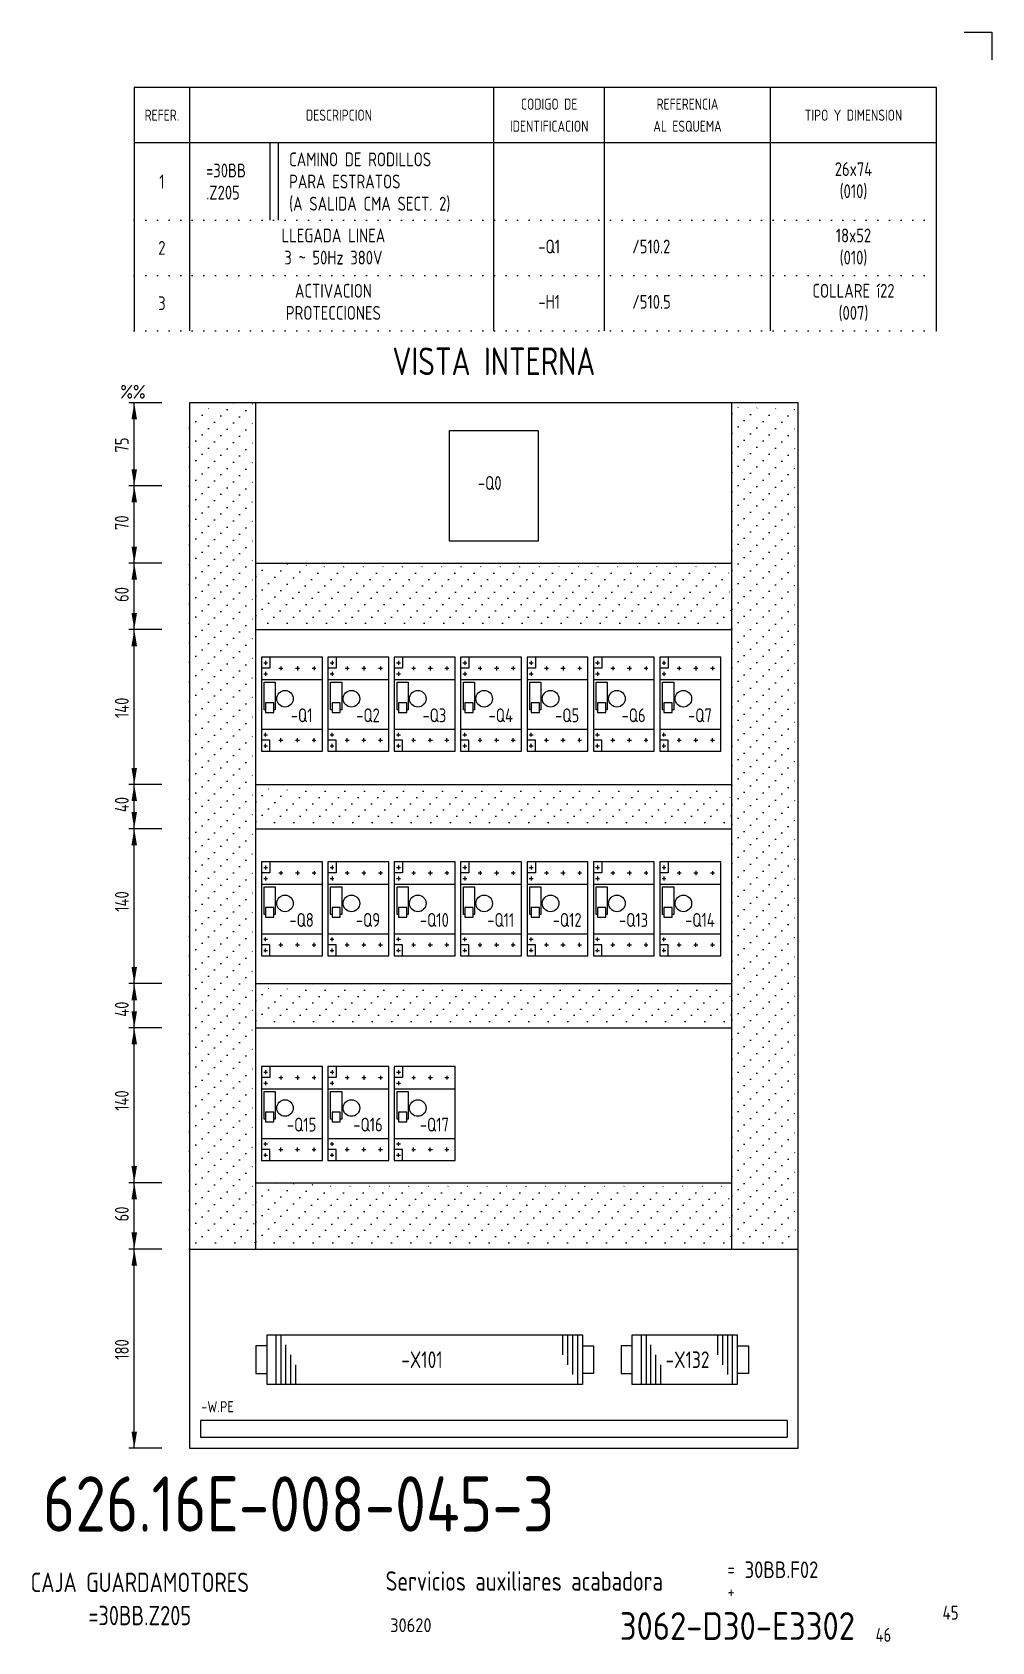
# Model space of a CAD drawing. Extents: x 10 to 420, y 5 to 297.
# Drawn here: x 246.6 to 420, y 6 to 297 of the extents above; entities that cross this region are included whole.
import ezdxf
from ezdxf.enums import TextEntityAlignment as Align

# ---------------------------------------------------------------- set-up
doc = ezdxf.new("R2010")
doc.units = 0
doc.header["$LTSCALE"] = 8
doc.header["$MEASUREMENT"] = 0
doc.linetypes.add('DOT', pattern=[0.25, 0, -0.25])
doc.linetypes.add('DOT15', pattern=[0.1875, 0, -0.1875])
doc.layers.get('0').update_dxf_attribs({"linetype": 'CONTINUOUS'})
doc.layers.add('CART', color=7, linetype='CONTINUOUS')
doc.styles.add('DIN', font='DIN', dxfattribs={"width": 0.85})

# ---------------------------------------------------------------- blocks, each defined once
blk = doc.blocks.new('WB-FG100')
at = {"layer": 'CART', "color": 1}
for p, q in [((415, 297), (420, 297)), ((420, 297), (420, 292))]:
    blk.add_line(p, q, dxfattribs=at)
at = {"layer": 'CART', "color": 3, "style": 'DIN', "width": 0.8}
for s, p in [('=', (372.24, 17.91)), ('+', (372.24, 13.87))]:
    blk.add_text(s, height=2.5, dxfattribs=at).set_placement(p)
at = {"layer": 'CART', "color": 7, "style": 'DIN', "width": 0.9}
blk.add_attdef('FILE', text='', height=2.5, rotation=90, dxfattribs=at).set_placement((15.95, 68.38), align=Align.CENTER)
for tag, p in [('MOD-3', (13.92, 19)), ('MOD-2', (13.92, 15)), ('MOD-1', (13.92, 11)), ('NR.COMMESSA', (315, 9))]:
    blk.add_attdef(tag, text='', height=2.5, dxfattribs=at).set_placement(p, align=Align.MIDDLE)
at = {"layer": 'CART', "color": 7, "style": 'DIN'}
for tag, width, p in [('REV-3', 0.9, (21.66, 19)), ('DATA-3', 0.9, (45.37, 19)), ('NOME-3', 0.9, (57.37, 19)), ('REV-2', 0.9, (21.66, 15)), ('DATA-2', 0.9, (45.37, 15)), ('NOME-2', 0.9, (57.37, 15)), ('REV-1', 0.9, (21.66, 11)), ('DATA-1', 0.9, (45.37, 11)), ('NOME-1', 0.7, (57.37, 11))]:
    blk.add_attdef(tag, text='', height=2, dxfattribs=dict(at, width=width)).set_placement(p, align=Align.MIDDLE_LEFT)
at = {"layer": 'CART', "color": 7, "style": 'DIN', "width": 0.9}
for tag, p, height in [('DATA', (78.64, 17.94), 2), ('ESECUTORE', (78.64, 13.97), 2), ('CONTROLLORE', (78.64, 9.99), 2), ('NORMA', (78.64, 6.01), 2), ('SEGUE', (398.93, 5.65), 2.8)]:
    blk.add_attdef(tag, p, '', height=height, dxfattribs=at)
at = {"layer": 'CART', "color": 2, "style": 'DIN', "width": 0.9}
for tag, p in [('TITOLO-1/3', (266.5, 18.23)), ('TITOLO-1/2', (266.5, 15.73)), ('TITOLO-2/3', (266.5, 13.18)), ('TITOLO-2/2', (266.5, 10.68)), ('TITOLO-3/3', (266.5, 8.13))]:
    blk.add_attdef(tag, text='', height=3.5, dxfattribs=at).set_placement(p, align=Align.MIDDLE)
at = {"layer": 'CART', "color": 3, "style": 'DIN', "width": 0.9}
blk.add_attdef('ASSIEME', text='', height=3.5, dxfattribs=at).set_placement((334, 17), align=Align.MIDDLE)
at = {"layer": 'CART', "color": 3, "style": 'DIN', "width": 0.85}
for tag, p in [('=', (375.33, 16.63)), ('+', (375.33, 12.76))]:
    blk.add_attdef(tag, text='', height=3, dxfattribs=at).set_placement(p, align=Align.BOTTOM_LEFT)
at = {"layer": 'CART', "color": 3, "style": 'DIN', "width": 0.9}
blk.add_attdef('FOGLIO', text='', height=2.8, dxfattribs=at).set_placement((414.2, 9.56), align=Align.RIGHT)
at = {"layer": 'CART', "color": 2, "style": 'DIN', "width": 0.9}
blk.add_attdef('DISEGNO', text='', height=5, dxfattribs=at).set_placement((395.27, 6.35), align=Align.RIGHT)
at = {"layer": 'CART', "color": 1, "style": 'DIN', "width": 0.9}
blk.add_attdef('TIPOLOGIA', (233.37, 6), '', height=2, dxfattribs=at)
blk = doc.blocks.new('*X9')
at = {"color": 0, "linetype": 'DOT15'}
for p, q in [((287, 191.54), (296.46, 201)), ((287, 195.08), (292.92, 201)), ((287, 198.61), (289.39, 201)), ((287.99, 189), (299.99, 201)), ((291.53, 189), (303.53, 201)), ((295.07, 189), (307.07, 201)), ((298.6, 189), (310.6, 201)), ((302.14, 189), (314.14, 201)), ((305.67, 189), (317.67, 201)), ((309.21, 189), (321.21, 201)), ((312.74, 189), (324.74, 201)), ((316.28, 189), (328.28, 201)), ((319.81, 189), (331.81, 201)), ((323.35, 189), (335.35, 201)), ((326.89, 189), (338.89, 201)), ((330.42, 189), (342.42, 201)), ((333.96, 189), (345.96, 201)), ((337.49, 189), (349.49, 201)), ((341.03, 189), (353.03, 201)), ((344.56, 189), (356.56, 201)), ((348.1, 189), (360.1, 201)), ((351.63, 189), (363.63, 201)), ((355.17, 189), (367.17, 201)), ((358.71, 189), (370.71, 201)), ((362.24, 189), (373, 199.76)), ((365.78, 189), (373, 196.22)), ((369.31, 189), (373, 192.69)), ((372.85, 189), (373, 189.15))]:
    blk.add_line(p, q, dxfattribs=at)
blk = doc.blocks.new('*X6')
at = {"color": 0, "linetype": 'DOT15'}
for p, q in [((287, 71.33), (293.67, 78)), ((287, 74.87), (290.13, 78)), ((289.2, 70), (297.2, 78)), ((292.74, 70), (300.74, 78)), ((296.27, 70), (304.27, 78)), ((299.81, 70), (307.81, 78)), ((303.35, 70), (311.35, 78)), ((306.88, 70), (314.88, 78)), ((310.42, 70), (318.42, 78)), ((313.95, 70), (321.95, 78)), ((317.49, 70), (325.49, 78)), ((321.02, 70), (329.02, 78)), ((324.56, 70), (332.56, 78)), ((328.09, 70), (336.09, 78)), ((331.63, 70), (339.63, 78)), ((335.17, 70), (343.17, 78)), ((338.7, 70), (346.7, 78)), ((342.24, 70), (350.24, 78)), ((345.77, 70), (353.77, 78)), ((349.31, 70), (357.31, 78)), ((352.84, 70), (360.84, 78)), ((356.38, 70), (364.38, 78)), ((359.91, 70), (367.91, 78)), ((363.45, 70), (371.45, 78)), ((366.98, 70), (373, 76.02)), ((370.52, 70), (373, 72.48))]:
    blk.add_line(p, q, dxfattribs=at)
blk = doc.blocks.new('*X10')
at = {"color": 0, "linetype": 'DOT15'}
for p, q in [((287, 78.4), (297.6, 89)), ((287, 81.94), (294.06, 89)), ((287, 85.47), (290.53, 89)), ((289.13, 77), (301.13, 89)), ((292.67, 77), (304.67, 89)), ((296.2, 77), (308.2, 89)), ((299.74, 77), (311.74, 89)), ((303.27, 77), (315.27, 89)), ((306.81, 77), (318.81, 89)), ((310.35, 77), (322.35, 89)), ((313.88, 77), (325.88, 89)), ((317.42, 77), (329.42, 89)), ((320.95, 77), (332.95, 89)), ((324.49, 77), (336.49, 89)), ((328.02, 77), (340.02, 89)), ((331.56, 77), (343.56, 89)), ((335.09, 77), (347.09, 89)), ((338.63, 77), (350.63, 89)), ((342.17, 77), (354.17, 89)), ((345.7, 77), (357.7, 89)), ((349.24, 77), (361.24, 89)), ((352.77, 77), (364.77, 89)), ((356.31, 77), (368.31, 89)), ((359.84, 77), (371.84, 89)), ((363.38, 77), (373, 86.62)), ((366.91, 77), (373, 83.09)), ((370.45, 77), (373, 79.55))]:
    blk.add_line(p, q, dxfattribs=at)
blk = doc.blocks.new('*X7')
at = {"color": 0, "linetype": 'DOT15'}
for p, q in [((275, 218.43), (286.57, 230)), ((275, 221.97), (283.03, 230)), ((275, 225.5), (279.5, 230)), ((275, 229.04), (275.96, 230)), ((275, 214.9), (287, 226.9)), ((275, 211.36), (287, 223.36)), ((275, 207.82), (287, 219.82)), ((275, 204.29), (287, 216.29)), ((275, 200.75), (287, 212.75)), ((275, 197.22), (287, 209.22)), ((275, 193.68), (287, 205.68)), ((275, 190.15), (287, 202.15)), ((275, 186.61), (287, 198.61)), ((275, 183.08), (287, 195.08)), ((275, 179.54), (287, 191.54)), ((275, 176.01), (287, 188.01)), ((275, 172.47), (287, 184.47)), ((275, 168.93), (287, 180.93)), ((275, 165.4), (287, 177.4)), ((275, 161.86), (287, 173.86)), ((275, 158.33), (287, 170.33)), ((275, 154.79), (287, 166.79)), ((275, 151.26), (287, 163.26)), ((275, 147.72), (287, 159.72)), ((275, 144.19), (287, 156.19)), ((275, 140.65), (287, 152.65)), ((275, 137.11), (287, 149.11)), ((275, 133.58), (287, 145.58)), ((275, 130.04), (287, 142.04)), ((275, 126.51), (287, 138.51)), ((275, 122.97), (287, 134.97)), ((275, 119.44), (287, 131.44)), ((275, 115.9), (287, 127.9)), ((275, 112.37), (287, 124.37)), ((275, 108.83), (287, 120.83)), ((275, 105.29), (287, 117.29)), ((275, 101.76), (287, 113.76)), ((275, 98.22), (287, 110.22)), ((275, 94.69), (287, 106.69)), ((275, 91.15), (287, 103.15)), ((275, 87.62), (287, 99.62)), ((275, 84.08), (287, 96.08)), ((275, 80.55), (287, 92.55)), ((275, 77.01), (287, 89.01)), ((278.53, 77), (287, 85.47)), ((282.06, 77), (287, 81.94)), ((285.6, 77), (287, 78.4))]:
    blk.add_line(p, q, dxfattribs=at)
blk = doc.blocks.new('*X8')
at = {"color": 0, "linetype": 'DOT15'}
for p, q in [((373, 220.97), (382.03, 230)), ((373, 224.51), (378.49, 230)), ((373, 228.04), (374.96, 230)), ((373, 217.44), (385, 229.44)), ((373, 213.9), (385, 225.9)), ((373, 210.37), (385, 222.37)), ((373, 206.83), (385, 218.83)), ((373, 203.29), (385, 215.29)), ((373, 199.76), (385, 211.76)), ((373, 196.22), (385, 208.22)), ((373, 192.69), (385, 204.69)), ((373, 189.15), (385, 201.15)), ((373, 185.62), (385, 197.62)), ((373, 182.08), (385, 194.08)), ((373, 178.55), (385, 190.55)), ((373, 175.01), (385, 187.01)), ((373, 171.47), (385, 183.47)), ((373, 167.94), (385, 179.94)), ((373, 164.4), (385, 176.4)), ((373, 160.87), (385, 172.87)), ((373, 157.33), (385, 169.33)), ((373, 153.8), (385, 165.8)), ((373, 150.26), (385, 162.26)), ((373, 146.73), (385, 158.73)), ((373, 143.19), (385, 155.19)), ((373, 139.65), (385, 151.65)), ((373, 136.12), (385, 148.12)), ((373, 132.58), (385, 144.58)), ((373, 129.05), (385, 141.05)), ((373, 125.51), (385, 137.51)), ((373, 121.98), (385, 133.98)), ((373, 118.44), (385, 130.44)), ((373, 114.91), (385, 126.91)), ((373, 111.37), (385, 123.37)), ((373, 107.83), (385, 119.83)), ((373, 104.3), (385, 116.3)), ((373, 100.76), (385, 112.76)), ((373, 97.23), (385, 109.23)), ((373, 93.69), (385, 105.69)), ((373, 90.16), (385, 102.16)), ((373, 86.62), (385, 98.62)), ((373, 83.09), (385, 95.09)), ((373, 79.55), (385, 91.55)), ((373.98, 77), (385, 88.02)), ((377.52, 77), (385, 84.48)), ((381.06, 77), (385, 80.94)), ((384.59, 77), (385, 77.41))]:
    blk.add_line(p, q, dxfattribs=at)

msp = doc.modelspace()

# ---------------------------------------------------------------- linework, layer by layer
at = {"color": 3}
for p, q in [((410, 287), (265, 287)), ((265, 287), (265, 243)), ((275, 287), (275, 243)), ((330, 243), (330, 287)), ((350, 243), (350, 287)), ((380, 243), (380, 287)), ((410, 243), (410, 287)), ((410, 277), (265, 277))]:
    msp.add_line(p, q, dxfattribs=at)
for p, q in [((289.5, 277), (289.5, 263)), ((291, 277), (291, 263)), ((270, 230), (264, 230)), ((265, 41), (265, 230)), ((270, 215), (264, 215)), ((270, 201), (264, 201)), ((270, 189), (264, 189)), ((288, 184), (288, 167)), ((299, 184), (288, 184)), ((299, 167), (299, 184)), ((311, 184), (300, 184)), ((300, 184), (300, 167)), ((311, 167), (311, 184)), ((323, 184), (312, 184)), ((312, 184), (312, 167)), ((323, 167), (323, 184)), ((335, 184), (324, 184)), ((324, 184), (324, 167)), ((335, 167), (335, 184)), ((347, 184), (336, 184)), ((336, 184), (336, 167)), ((347, 167), (347, 184)), ((359, 184), (348, 184)), ((348, 184), (348, 167)), ((359, 167), (359, 184)), ((371, 184), (360, 184)), ((360, 184), (360, 167)), ((371, 167), (371, 184)), ((288, 180), (299, 180)), ((300, 180), (311, 180)), ((312, 180), (323, 180)), ((324, 180), (335, 180)), ((336, 180), (347, 180)), ((348, 180), (359, 180)), ((360, 180), (371, 180)), ((288, 171), (299, 171)), ((300, 171), (311, 171)), ((312, 171), (323, 171)), ((324, 171), (335, 171)), ((336, 171), (347, 171)), ((348, 171), (359, 171)), ((360, 171), (371, 171)), ((288, 167), (299, 167)), ((300, 167), (311, 167)), ((312, 167), (323, 167)), ((324, 167), (335, 167)), ((336, 167), (347, 167)), ((348, 167), (359, 167)), ((360, 167), (371, 167)), ((270, 161), (264, 161)), ((270, 153), (264, 153)), ((299, 147), (288, 147)), ((288, 147), (288, 130)), ((299, 130), (299, 147)), ((311, 147), (300, 147)), ((300, 147), (300, 130)), ((311, 130), (311, 147)), ((323, 147), (312, 147)), ((312, 147), (312, 130)), ((323, 130), (323, 147)), ((324, 147), (324, 130)), ((335, 147), (324, 147)), ((335, 130), (335, 147)), ((336, 147), (336, 130)), ((347, 147), (336, 147)), ((347, 130), (347, 147)), ((359, 147), (348, 147)), ((348, 147), (348, 130)), ((359, 130), (359, 147)), ((360, 147), (360, 130)), ((371, 147), (360, 147)), ((371, 130), (371, 147)), ((288, 143), (299, 143)), ((300, 143), (311, 143)), ((312, 143), (323, 143)), ((324, 143), (335, 143)), ((336, 143), (347, 143)), ((348, 143), (359, 143)), ((360, 143), (371, 143)), ((288, 134), (299, 134)), ((300, 134), (311, 134)), ((312, 134), (323, 134)), ((324, 134), (335, 134)), ((336, 134), (347, 134)), ((348, 134), (359, 134)), ((360, 134), (371, 134)), ((288, 130), (299, 130)), ((300, 130), (311, 130)), ((312, 130), (323, 130)), ((324, 130), (335, 130)), ((336, 130), (347, 130)), ((348, 130), (359, 130)), ((360, 130), (371, 130)), ((270, 125), (264, 125)), ((270, 117), (264, 117)), ((288, 110), (288, 93)), ((299, 110), (288, 110)), ((299, 93), (299, 110)), ((300, 110), (300, 93)), ((311, 110), (300, 110)), ((311, 93), (311, 110)), ((323, 110), (312, 110)), ((312, 110), (312, 93)), ((323, 93), (323, 110)), ((288, 106), (299, 106)), ((300, 106), (311, 106)), ((312, 106), (323, 106)), ((288, 97), (299, 97)), ((300, 97), (311, 97)), ((312, 97), (323, 97)), ((288, 93), (299, 93)), ((300, 93), (311, 93)), ((312, 93), (323, 93)), ((270, 89), (264, 89)), ((270, 77), (264, 77)), ((290.6, 61.5), (290.6, 52.5)), ((290.6, 61.5), (290.6, 52.5)), ((291.5, 61.5), (291.5, 52.5)), ((291.5, 61.5), (291.5, 52.5)), ((342.4, 61.5), (342.4, 57.9)), ((343.3, 61.5), (343.3, 56.1)), ((344.2, 61.5), (344.2, 54.3)), ((345.1, 61.5), (345.1, 52.5)), ((356.6, 61.5), (356.6, 52.5)), ((356.6, 61.5), (356.6, 52.5)), ((357.5, 61.5), (357.5, 52.5)), ((357.5, 61.5), (357.5, 52.5)), ((370.4, 61.5), (370.4, 57.9)), ((371.3, 61.5), (371.3, 56.1)), ((372.2, 61.5), (372.2, 54.3)), ((373.1, 61.5), (373.1, 52.5)), ((292.4, 52.5), (292.4, 59.7)), ((292.4, 52.5), (292.4, 59.7)), ((358.4, 52.5), (358.4, 59.7)), ((358.4, 52.5), (358.4, 59.7)), ((293.3, 52.5), (293.3, 57.9)), ((293.3, 52.5), (293.3, 57.9)), ((294.2, 52.5), (294.2, 56.1)), ((294.2, 52.5), (294.2, 56.1)), ((359.3, 52.5), (359.3, 57.9)), ((359.3, 52.5), (359.3, 57.9)), ((360.2, 52.5), (360.2, 56.1)), ((360.2, 52.5), (360.2, 56.1)), ((270, 41), (264, 41))]:
    msp.add_line(p, q)
at = {"color": 7, "linetype": 'DOT'}
for p, q in [((265, 263), (410, 263)), ((265, 253), (410, 253)), ((265, 243), (410, 243))]:
    msp.add_line(p, q, dxfattribs=at)
at = {"color": 3, "linetype": 'Continuous'}
for p, q in [((275, 230), (275, 41)), ((385, 230), (275, 230)), ((385, 41), (385, 230)), ((275, 41), (385, 41))]:
    msp.add_line(p, q, dxfattribs=at)
at = {"linetype": 'Continuous'}
for p, q in [((287, 77), (287, 230)), ((373, 77), (373, 230)), ((322, 225), (338, 225)), ((322, 205), (322, 225)), ((338, 225), (338, 205)), ((338, 205), (322, 205)), ((287, 201), (373, 201)), ((287, 189), (373, 189)), ((287, 161), (373, 161)), ((287, 153), (373, 153)), ((287, 125), (373, 125)), ((287, 117), (373, 117)), ((287, 89), (373, 89)), ((275, 77), (385, 77))]:
    msp.add_line(p, q, dxfattribs=at)
at = {"color": 1}
for p, q in [((288.75, 183.35), (288.75, 182.65)), ((289.5, 184), (289.5, 182)), ((300.75, 183.35), (300.75, 182.65)), ((301.5, 184), (301.5, 182)), ((312.75, 183.35), (312.75, 182.65)), ((313.5, 184), (313.5, 182)), ((324.75, 183.35), (324.75, 182.65)), ((325.5, 184), (325.5, 182)), ((336.75, 183.35), (336.75, 182.65)), ((337.5, 184), (337.5, 182)), ((348.75, 183.35), (348.75, 182.65)), ((349.5, 184), (349.5, 182)), ((360.75, 183.35), (360.75, 182.65)), ((361.5, 184), (361.5, 182)), ((289.5, 182), (288, 182)), ((288.4, 183), (289.1, 183)), ((288.4, 181), (289.1, 181)), ((288.75, 181.35), (288.75, 180.65)), ((291.15, 182), (291.85, 182)), ((291.5, 182.35), (291.5, 181.65)), ((294.12, 182), (294.88, 182)), ((294.5, 182.38), (294.5, 181.62)), ((297.15, 182), (297.85, 182)), ((297.5, 182.35), (297.5, 181.65)), ((301.5, 182), (300, 182)), ((300.4, 183), (301.1, 183)), ((300.4, 181), (301.1, 181)), ((300.75, 181.35), (300.75, 180.65)), ((303.15, 182), (303.85, 182)), ((303.5, 182.35), (303.5, 181.65)), ((306.12, 182), (306.88, 182)), ((306.5, 182.38), (306.5, 181.62)), ((309.15, 182), (309.85, 182)), ((309.5, 182.35), (309.5, 181.65)), ((313.5, 182), (312, 182)), ((312.4, 183), (313.1, 183)), ((312.4, 181), (313.1, 181)), ((312.75, 181.35), (312.75, 180.65)), ((315.15, 182), (315.85, 182)), ((315.5, 182.35), (315.5, 181.65)), ((318.12, 182), (318.88, 182)), ((318.5, 182.38), (318.5, 181.62)), ((321.15, 182), (321.85, 182)), ((321.5, 182.35), (321.5, 181.65)), ((325.5, 182), (324, 182)), ((324.4, 183), (325.1, 183)), ((324.4, 181), (325.1, 181)), ((324.75, 181.35), (324.75, 180.65)), ((327.15, 182), (327.85, 182)), ((327.5, 182.35), (327.5, 181.65)), ((330.12, 182), (330.88, 182)), ((330.5, 182.38), (330.5, 181.62)), ((333.15, 182), (333.85, 182)), ((333.5, 182.35), (333.5, 181.65)), ((337.5, 182), (336, 182)), ((336.4, 183), (337.1, 183)), ((336.4, 181), (337.1, 181)), ((336.75, 181.35), (336.75, 180.65)), ((339.15, 182), (339.85, 182)), ((339.5, 182.35), (339.5, 181.65)), ((342.12, 182), (342.88, 182)), ((342.5, 182.38), (342.5, 181.62)), ((345.15, 182), (345.85, 182)), ((345.5, 182.35), (345.5, 181.65)), ((349.5, 182), (348, 182)), ((348.4, 183), (349.1, 183)), ((348.4, 181), (349.1, 181)), ((348.75, 181.35), (348.75, 180.65)), ((351.15, 182), (351.85, 182)), ((351.5, 182.35), (351.5, 181.65)), ((354.12, 182), (354.88, 182)), ((354.5, 182.38), (354.5, 181.62)), ((357.15, 182), (357.85, 182)), ((357.5, 182.35), (357.5, 181.65)), ((361.5, 182), (360, 182)), ((360.4, 183), (361.1, 183)), ((360.4, 181), (361.1, 181)), ((360.75, 181.35), (360.75, 180.65)), ((363.15, 182), (363.85, 182)), ((363.5, 182.35), (363.5, 181.65)), ((366.12, 182), (366.88, 182)), ((366.5, 182.38), (366.5, 181.62)), ((369.15, 182), (369.85, 182)), ((369.5, 182.35), (369.5, 181.65)), ((288.5, 174.5), (288.5, 179.5)), ((288.5, 179.5), (290.5, 179.5)), ((290.5, 179.5), (290.5, 174.5)), ((300.5, 174.5), (300.5, 179.5)), ((300.5, 179.5), (302.5, 179.5)), ((302.5, 179.5), (302.5, 174.5)), ((312.5, 174.5), (312.5, 179.5)), ((312.5, 179.5), (314.5, 179.5)), ((314.5, 179.5), (314.5, 174.5)), ((324.5, 174.5), (324.5, 179.5)), ((324.5, 179.5), (326.5, 179.5)), ((326.5, 179.5), (326.5, 174.5)), ((336.5, 174.5), (336.5, 179.5)), ((336.5, 179.5), (338.5, 179.5)), ((338.5, 179.5), (338.5, 174.5)), ((348.5, 174.5), (348.5, 179.5)), ((348.5, 179.5), (350.5, 179.5)), ((350.5, 179.5), (350.5, 174.5)), ((360.5, 174.5), (360.5, 179.5)), ((360.5, 179.5), (362.5, 179.5)), ((362.5, 179.5), (362.5, 174.5)), ((288.75, 175.75), (288.75, 174)), ((290.25, 175.75), (288.75, 175.75)), ((290.25, 174), (290.25, 175.75)), ((300.75, 175.75), (300.75, 174)), ((302.25, 175.75), (300.75, 175.75)), ((302.25, 174), (302.25, 175.75)), ((312.75, 175.75), (312.75, 174)), ((314.25, 175.75), (312.75, 175.75)), ((314.25, 174), (314.25, 175.75)), ((324.75, 175.75), (324.75, 174)), ((326.25, 175.75), (324.75, 175.75)), ((326.25, 174), (326.25, 175.75)), ((336.75, 175.75), (336.75, 174)), ((338.25, 175.75), (336.75, 175.75)), ((338.25, 174), (338.25, 175.75)), ((348.75, 175.75), (348.75, 174)), ((350.25, 175.75), (348.75, 175.75)), ((350.25, 174), (350.25, 175.75)), ((360.75, 175.75), (360.75, 174)), ((362.25, 175.75), (360.75, 175.75)), ((362.25, 174), (362.25, 175.75)), ((288.75, 174.5), (288.5, 174.5)), ((288.75, 174), (290.25, 174)), ((290.5, 174.5), (290.25, 174.5)), ((300.75, 174.5), (300.5, 174.5)), ((300.75, 174), (302.25, 174)), ((302.5, 174.5), (302.25, 174.5)), ((312.75, 174.5), (312.5, 174.5)), ((312.75, 174), (314.25, 174)), ((314.5, 174.5), (314.25, 174.5)), ((324.75, 174.5), (324.5, 174.5)), ((324.75, 174), (326.25, 174)), ((326.5, 174.5), (326.25, 174.5)), ((336.75, 174.5), (336.5, 174.5)), ((336.75, 174), (338.25, 174)), ((338.5, 174.5), (338.25, 174.5)), ((348.75, 174.5), (348.5, 174.5)), ((348.75, 174), (350.25, 174)), ((350.5, 174.5), (350.25, 174.5)), ((360.75, 174.5), (360.5, 174.5)), ((360.75, 174), (362.25, 174)), ((362.5, 174.5), (362.25, 174.5)), ((289.5, 169), (288, 169)), ((288.4, 170), (289.1, 170)), ((288.75, 169.65), (288.75, 170.35)), ((289.5, 167), (289.5, 169)), ((291.15, 169), (291.85, 169)), ((291.5, 168.65), (291.5, 169.35)), ((294.12, 169), (294.88, 169)), ((294.5, 168.62), (294.5, 169.38)), ((297.15, 169), (297.85, 169)), ((297.5, 168.65), (297.5, 169.35)), ((301.5, 169), (300, 169)), ((300.4, 170), (301.1, 170)), ((300.75, 169.65), (300.75, 170.35)), ((301.5, 167), (301.5, 169)), ((303.15, 169), (303.85, 169)), ((303.5, 168.65), (303.5, 169.35)), ((306.12, 169), (306.88, 169)), ((306.5, 168.62), (306.5, 169.38)), ((309.15, 169), (309.85, 169)), ((309.5, 168.65), (309.5, 169.35)), ((313.5, 169), (312, 169)), ((312.4, 170), (313.1, 170)), ((312.75, 169.65), (312.75, 170.35)), ((313.5, 167), (313.5, 169)), ((315.15, 169), (315.85, 169)), ((315.5, 168.65), (315.5, 169.35)), ((318.12, 169), (318.88, 169)), ((318.5, 168.62), (318.5, 169.38)), ((321.15, 169), (321.85, 169)), ((321.5, 168.65), (321.5, 169.35)), ((325.5, 169), (324, 169)), ((324.4, 170), (325.1, 170)), ((324.75, 169.65), (324.75, 170.35)), ((325.5, 167), (325.5, 169)), ((327.15, 169), (327.85, 169)), ((327.5, 168.65), (327.5, 169.35)), ((330.12, 169), (330.88, 169)), ((330.5, 168.62), (330.5, 169.38)), ((333.15, 169), (333.85, 169)), ((333.5, 168.65), (333.5, 169.35)), ((337.5, 169), (336, 169)), ((336.4, 170), (337.1, 170)), ((336.75, 169.65), (336.75, 170.35)), ((337.5, 167), (337.5, 169)), ((339.15, 169), (339.85, 169)), ((339.5, 168.65), (339.5, 169.35)), ((342.12, 169), (342.88, 169)), ((342.5, 168.62), (342.5, 169.38)), ((345.15, 169), (345.85, 169)), ((345.5, 168.65), (345.5, 169.35)), ((349.5, 169), (348, 169)), ((348.4, 170), (349.1, 170)), ((348.75, 169.65), (348.75, 170.35)), ((349.5, 167), (349.5, 169)), ((351.15, 169), (351.85, 169)), ((351.5, 168.65), (351.5, 169.35)), ((354.12, 169), (354.88, 169)), ((354.5, 168.62), (354.5, 169.38)), ((357.15, 169), (357.85, 169)), ((357.5, 168.65), (357.5, 169.35)), ((361.5, 169), (360, 169)), ((360.4, 170), (361.1, 170)), ((360.75, 169.65), (360.75, 170.35)), ((361.5, 167), (361.5, 169)), ((363.15, 169), (363.85, 169)), ((363.5, 168.65), (363.5, 169.35)), ((366.12, 169), (366.88, 169)), ((366.5, 168.62), (366.5, 169.38)), ((369.15, 169), (369.85, 169)), ((369.5, 168.65), (369.5, 169.35)), ((288.4, 168), (289.1, 168)), ((288.75, 167.65), (288.75, 168.35)), ((300.4, 168), (301.1, 168)), ((300.75, 167.65), (300.75, 168.35)), ((312.4, 168), (313.1, 168)), ((312.75, 167.65), (312.75, 168.35)), ((324.4, 168), (325.1, 168)), ((324.75, 167.65), (324.75, 168.35)), ((336.4, 168), (337.1, 168)), ((336.75, 167.65), (336.75, 168.35)), ((348.4, 168), (349.1, 168)), ((348.75, 167.65), (348.75, 168.35)), ((360.4, 168), (361.1, 168)), ((360.75, 167.65), (360.75, 168.35)), ((288.4, 146), (289.1, 146)), ((288.75, 146.35), (288.75, 145.65)), ((289.5, 147), (289.5, 145)), ((300.4, 146), (301.1, 146)), ((300.75, 146.35), (300.75, 145.65)), ((301.5, 147), (301.5, 145)), ((312.4, 146), (313.1, 146)), ((312.75, 146.35), (312.75, 145.65)), ((313.5, 147), (313.5, 145)), ((324.4, 146), (325.1, 146)), ((324.75, 146.35), (324.75, 145.65)), ((325.5, 147), (325.5, 145)), ((336.4, 146), (337.1, 146)), ((336.75, 146.35), (336.75, 145.65)), ((337.5, 147), (337.5, 145)), ((348.4, 146), (349.1, 146)), ((348.75, 146.35), (348.75, 145.65)), ((349.5, 147), (349.5, 145)), ((360.4, 146), (361.1, 146)), ((360.75, 146.35), (360.75, 145.65)), ((361.5, 147), (361.5, 145)), ((289.5, 145), (288, 145)), ((288.4, 144), (289.1, 144)), ((288.75, 144.35), (288.75, 143.65)), ((291.15, 145), (291.85, 145)), ((291.5, 145.35), (291.5, 144.65)), ((294.12, 145), (294.88, 145)), ((294.5, 145.38), (294.5, 144.62)), ((297.15, 145), (297.85, 145)), ((297.5, 145.35), (297.5, 144.65)), ((301.5, 145), (300, 145)), ((300.4, 144), (301.1, 144)), ((300.75, 144.35), (300.75, 143.65)), ((303.15, 145), (303.85, 145)), ((303.5, 145.35), (303.5, 144.65)), ((306.12, 145), (306.88, 145)), ((306.5, 145.38), (306.5, 144.62)), ((309.15, 145), (309.85, 145)), ((309.5, 145.35), (309.5, 144.65)), ((313.5, 145), (312, 145)), ((312.4, 144), (313.1, 144)), ((312.75, 144.35), (312.75, 143.65)), ((315.15, 145), (315.85, 145)), ((315.5, 145.35), (315.5, 144.65)), ((318.12, 145), (318.88, 145)), ((318.5, 145.38), (318.5, 144.62)), ((321.15, 145), (321.85, 145)), ((321.5, 145.35), (321.5, 144.65)), ((325.5, 145), (324, 145)), ((324.4, 144), (325.1, 144)), ((324.75, 144.35), (324.75, 143.65)), ((327.15, 145), (327.85, 145)), ((327.5, 145.35), (327.5, 144.65)), ((330.12, 145), (330.88, 145)), ((330.5, 145.38), (330.5, 144.62)), ((333.15, 145), (333.85, 145)), ((333.5, 145.35), (333.5, 144.65)), ((337.5, 145), (336, 145)), ((336.4, 144), (337.1, 144)), ((336.75, 144.35), (336.75, 143.65)), ((339.15, 145), (339.85, 145)), ((339.5, 145.35), (339.5, 144.65)), ((342.12, 145), (342.88, 145)), ((342.5, 145.38), (342.5, 144.62)), ((345.15, 145), (345.85, 145)), ((345.5, 145.35), (345.5, 144.65)), ((349.5, 145), (348, 145)), ((348.4, 144), (349.1, 144)), ((348.75, 144.35), (348.75, 143.65)), ((351.15, 145), (351.85, 145)), ((351.5, 145.35), (351.5, 144.65)), ((354.12, 145), (354.88, 145)), ((354.5, 145.38), (354.5, 144.62)), ((357.15, 145), (357.85, 145)), ((357.5, 145.35), (357.5, 144.65)), ((361.5, 145), (360, 145)), ((360.4, 144), (361.1, 144)), ((360.75, 144.35), (360.75, 143.65)), ((363.15, 145), (363.85, 145)), ((363.5, 145.35), (363.5, 144.65)), ((366.12, 145), (366.88, 145)), ((366.5, 145.38), (366.5, 144.62)), ((369.15, 145), (369.85, 145)), ((369.5, 145.35), (369.5, 144.65)), ((288.5, 142.5), (290.5, 142.5)), ((288.5, 137.5), (288.5, 142.5)), ((290.5, 142.5), (290.5, 137.5)), ((300.5, 137.5), (300.5, 142.5)), ((300.5, 142.5), (302.5, 142.5)), ((302.5, 142.5), (302.5, 137.5)), ((312.5, 137.5), (312.5, 142.5)), ((312.5, 142.5), (314.5, 142.5)), ((314.5, 142.5), (314.5, 137.5)), ((324.5, 137.5), (324.5, 142.5)), ((324.5, 142.5), (326.5, 142.5)), ((326.5, 142.5), (326.5, 137.5)), ((336.5, 137.5), (336.5, 142.5)), ((336.5, 142.5), (338.5, 142.5)), ((338.5, 142.5), (338.5, 137.5)), ((348.5, 137.5), (348.5, 142.5)), ((348.5, 142.5), (350.5, 142.5)), ((350.5, 142.5), (350.5, 137.5)), ((360.5, 142.5), (362.5, 142.5)), ((360.5, 137.5), (360.5, 142.5)), ((362.5, 142.5), (362.5, 137.5)), ((288.75, 137.5), (288.5, 137.5)), ((290.25, 138.75), (288.75, 138.75)), ((288.75, 138.75), (288.75, 137)), ((288.75, 137), (290.25, 137)), ((290.25, 137), (290.25, 138.75)), ((290.5, 137.5), (290.25, 137.5)), ((300.75, 137.5), (300.5, 137.5)), ((302.25, 138.75), (300.75, 138.75)), ((300.75, 138.75), (300.75, 137)), ((300.75, 137), (302.25, 137)), ((302.25, 137), (302.25, 138.75)), ((302.5, 137.5), (302.25, 137.5)), ((312.75, 137.5), (312.5, 137.5)), ((312.75, 138.75), (312.75, 137)), ((314.25, 138.75), (312.75, 138.75)), ((312.75, 137), (314.25, 137)), ((314.25, 137), (314.25, 138.75)), ((314.5, 137.5), (314.25, 137.5)), ((324.75, 137.5), (324.5, 137.5)), ((324.75, 138.75), (324.75, 137)), ((326.25, 138.75), (324.75, 138.75)), ((324.75, 137), (326.25, 137)), ((326.25, 137), (326.25, 138.75)), ((326.5, 137.5), (326.25, 137.5)), ((336.75, 137.5), (336.5, 137.5)), ((336.75, 138.75), (336.75, 137)), ((338.25, 138.75), (336.75, 138.75)), ((336.75, 137), (338.25, 137)), ((338.25, 137), (338.25, 138.75)), ((338.5, 137.5), (338.25, 137.5)), ((348.75, 137.5), (348.5, 137.5)), ((350.25, 138.75), (348.75, 138.75)), ((348.75, 138.75), (348.75, 137)), ((348.75, 137), (350.25, 137)), ((350.25, 137), (350.25, 138.75)), ((350.5, 137.5), (350.25, 137.5)), ((360.75, 137.5), (360.5, 137.5)), ((360.75, 138.75), (360.75, 137)), ((362.25, 138.75), (360.75, 138.75)), ((360.75, 137), (362.25, 137)), ((362.25, 137), (362.25, 138.75)), ((362.5, 137.5), (362.25, 137.5)), ((289.5, 132), (288, 132)), ((288.4, 133), (289.1, 133)), ((288.4, 131), (289.1, 131)), ((288.75, 132.65), (288.75, 133.35)), ((288.75, 130.65), (288.75, 131.35)), ((289.5, 130), (289.5, 132)), ((291.15, 132), (291.85, 132)), ((291.5, 131.65), (291.5, 132.35)), ((294.12, 132), (294.88, 132)), ((294.5, 131.62), (294.5, 132.38)), ((297.15, 132), (297.85, 132)), ((297.5, 131.65), (297.5, 132.35)), ((301.5, 132), (300, 132)), ((300.4, 133), (301.1, 133)), ((300.4, 131), (301.1, 131)), ((300.75, 132.65), (300.75, 133.35)), ((300.75, 130.65), (300.75, 131.35)), ((301.5, 130), (301.5, 132)), ((303.15, 132), (303.85, 132)), ((303.5, 131.65), (303.5, 132.35)), ((306.12, 132), (306.88, 132)), ((306.5, 131.62), (306.5, 132.38)), ((309.15, 132), (309.85, 132)), ((309.5, 131.65), (309.5, 132.35)), ((313.5, 132), (312, 132)), ((312.4, 133), (313.1, 133)), ((312.4, 131), (313.1, 131)), ((312.75, 132.65), (312.75, 133.35)), ((312.75, 130.65), (312.75, 131.35)), ((313.5, 130), (313.5, 132)), ((315.15, 132), (315.85, 132)), ((315.5, 131.65), (315.5, 132.35)), ((318.12, 132), (318.88, 132)), ((318.5, 131.62), (318.5, 132.38)), ((321.15, 132), (321.85, 132)), ((321.5, 131.65), (321.5, 132.35)), ((325.5, 132), (324, 132)), ((324.4, 133), (325.1, 133)), ((324.4, 131), (325.1, 131)), ((324.75, 132.65), (324.75, 133.35)), ((324.75, 130.65), (324.75, 131.35)), ((325.5, 130), (325.5, 132)), ((327.15, 132), (327.85, 132)), ((327.5, 131.65), (327.5, 132.35)), ((330.12, 132), (330.88, 132)), ((330.5, 131.62), (330.5, 132.38)), ((333.15, 132), (333.85, 132)), ((333.5, 131.65), (333.5, 132.35)), ((337.5, 132), (336, 132)), ((336.4, 133), (337.1, 133)), ((336.4, 131), (337.1, 131)), ((336.75, 132.65), (336.75, 133.35)), ((336.75, 130.65), (336.75, 131.35)), ((337.5, 130), (337.5, 132)), ((339.15, 132), (339.85, 132)), ((339.5, 131.65), (339.5, 132.35)), ((342.12, 132), (342.88, 132)), ((342.5, 131.62), (342.5, 132.38)), ((345.15, 132), (345.85, 132)), ((345.5, 131.65), (345.5, 132.35)), ((349.5, 132), (348, 132)), ((348.4, 133), (349.1, 133)), ((348.4, 131), (349.1, 131)), ((348.75, 132.65), (348.75, 133.35)), ((348.75, 130.65), (348.75, 131.35)), ((349.5, 130), (349.5, 132)), ((351.15, 132), (351.85, 132)), ((351.5, 131.65), (351.5, 132.35)), ((354.12, 132), (354.88, 132)), ((354.5, 131.62), (354.5, 132.38)), ((357.15, 132), (357.85, 132)), ((357.5, 131.65), (357.5, 132.35)), ((361.5, 132), (360, 132)), ((360.4, 133), (361.1, 133)), ((360.4, 131), (361.1, 131)), ((360.75, 132.65), (360.75, 133.35)), ((360.75, 130.65), (360.75, 131.35)), ((361.5, 130), (361.5, 132)), ((363.15, 132), (363.85, 132)), ((363.5, 131.65), (363.5, 132.35)), ((366.12, 132), (366.88, 132)), ((366.5, 131.62), (366.5, 132.38)), ((369.15, 132), (369.85, 132)), ((369.5, 131.65), (369.5, 132.35)), ((289.5, 108), (288, 108)), ((288.4, 109), (289.1, 109)), ((288.75, 109.35), (288.75, 108.65)), ((289.5, 110), (289.5, 108)), ((291.15, 108), (291.85, 108)), ((291.5, 108.35), (291.5, 107.65)), ((294.12, 108), (294.88, 108)), ((294.5, 108.38), (294.5, 107.62)), ((297.15, 108), (297.85, 108)), ((297.5, 108.35), (297.5, 107.65)), ((301.5, 108), (300, 108)), ((300.4, 109), (301.1, 109)), ((300.75, 109.35), (300.75, 108.65)), ((301.5, 110), (301.5, 108)), ((303.15, 108), (303.85, 108)), ((303.5, 108.35), (303.5, 107.65)), ((306.12, 108), (306.88, 108)), ((306.5, 108.38), (306.5, 107.62)), ((309.15, 108), (309.85, 108)), ((309.5, 108.35), (309.5, 107.65)), ((313.5, 108), (312, 108)), ((312.4, 109), (313.1, 109)), ((312.75, 109.35), (312.75, 108.65)), ((313.5, 110), (313.5, 108)), ((315.15, 108), (315.85, 108)), ((315.5, 108.35), (315.5, 107.65)), ((318.12, 108), (318.88, 108)), ((318.5, 108.38), (318.5, 107.62)), ((321.15, 108), (321.85, 108)), ((321.5, 108.35), (321.5, 107.65)), ((288.4, 107), (289.1, 107)), ((288.5, 105.5), (290.5, 105.5)), ((288.5, 100.5), (288.5, 105.5)), ((288.75, 107.35), (288.75, 106.65)), ((290.5, 105.5), (290.5, 100.5)), ((300.4, 107), (301.1, 107)), ((300.5, 105.5), (302.5, 105.5)), ((300.5, 100.5), (300.5, 105.5)), ((300.75, 107.35), (300.75, 106.65)), ((302.5, 105.5), (302.5, 100.5)), ((312.4, 107), (313.1, 107)), ((312.5, 100.5), (312.5, 105.5)), ((312.5, 105.5), (314.5, 105.5)), ((312.75, 107.35), (312.75, 106.65)), ((314.5, 105.5), (314.5, 100.5)), ((288.75, 100.5), (288.5, 100.5)), ((290.25, 101.75), (288.75, 101.75)), ((288.75, 101.75), (288.75, 100)), ((288.75, 100), (290.25, 100)), ((290.25, 100), (290.25, 101.75)), ((290.5, 100.5), (290.25, 100.5)), ((300.75, 100.5), (300.5, 100.5)), ((302.25, 101.75), (300.75, 101.75)), ((300.75, 101.75), (300.75, 100)), ((300.75, 100), (302.25, 100)), ((302.25, 100), (302.25, 101.75)), ((302.5, 100.5), (302.25, 100.5)), ((312.75, 100.5), (312.5, 100.5)), ((312.75, 101.75), (312.75, 100)), ((314.25, 101.75), (312.75, 101.75)), ((312.75, 100), (314.25, 100)), ((314.25, 100), (314.25, 101.75)), ((314.5, 100.5), (314.25, 100.5)), ((288.75, 95.65), (288.75, 96.35)), ((300.75, 95.65), (300.75, 96.35)), ((312.75, 95.65), (312.75, 96.35)), ((289.5, 95), (288, 95)), ((288.4, 96), (289.1, 96)), ((288.4, 94), (289.1, 94)), ((288.75, 93.65), (288.75, 94.35)), ((289.5, 93), (289.5, 95)), ((291.15, 95), (291.85, 95)), ((291.5, 94.65), (291.5, 95.35)), ((294.12, 95), (294.88, 95)), ((294.5, 94.62), (294.5, 95.38)), ((297.15, 95), (297.85, 95)), ((297.5, 94.65), (297.5, 95.35)), ((301.5, 95), (300, 95)), ((300.4, 96), (301.1, 96)), ((300.4, 94), (301.1, 94)), ((300.75, 93.65), (300.75, 94.35)), ((301.5, 93), (301.5, 95)), ((303.15, 95), (303.85, 95)), ((303.5, 94.65), (303.5, 95.35)), ((306.12, 95), (306.88, 95)), ((306.5, 94.62), (306.5, 95.38)), ((309.15, 95), (309.85, 95)), ((309.5, 94.65), (309.5, 95.35)), ((313.5, 95), (312, 95)), ((312.4, 96), (313.1, 96)), ((312.4, 94), (313.1, 94)), ((312.75, 93.65), (312.75, 94.35)), ((313.5, 93), (313.5, 95)), ((315.15, 95), (315.85, 95)), ((315.5, 94.65), (315.5, 95.35)), ((318.12, 95), (318.88, 95)), ((318.5, 94.62), (318.5, 95.38)), ((321.15, 95), (321.85, 95)), ((321.5, 94.65), (321.5, 95.35))]:
    msp.add_line(p, q, dxfattribs=at)
at = {"color": 2}
for p, q in [((289, 61.5), (346, 61.5)), ((289, 52.5), (289, 61.5)), ((346, 61.5), (346, 52.5)), ((355, 61.5), (374, 61.5)), ((355, 52.5), (355, 61.5)), ((374, 61.5), (374, 52.5)), ((346, 52.5), (289, 52.5)), ((374, 52.5), (355, 52.5)), ((383, 46), (277, 46)), ((277, 46), (277, 43)), ((383, 46), (383, 43)), ((277, 43), (383, 43))]:
    msp.add_line(p, q, dxfattribs=at)
for points in [[(289, 59.5), (287, 59.5), (287, 54.5), (289, 54.5)], [(346, 59.5), (348, 59.5), (348, 54.5), (346, 54.5)], [(355, 59.5), (353, 59.5), (353, 54.5), (355, 54.5)], [(374, 59.5), (376, 59.5), (376, 54.5), (374, 54.5)]]:
    msp.add_lwpolyline(points)
at = {"color": 1}
for centre in [(292.25, 176.5), (304.25, 176.5), (316.25, 176.5), (328.25, 176.5), (340.25, 176.5), (352.25, 176.5), (364.25, 176.5), (292.25, 139.5), (304.25, 139.5), (316.25, 139.5), (328.25, 139.5), (340.25, 139.5), (352.25, 139.5), (364.25, 139.5), (292.25, 102.5), (304.25, 102.5), (316.25, 102.5)]:
    msp.add_circle(centre, 1.5, dxfattribs=at)
for points in [[(265.5, 227), (264.5, 227), (265, 230)], [(265.5, 218), (264.5, 218), (265, 215)], [(265.5, 212), (264.5, 212), (265, 215)], [(265.5, 204), (264.5, 204), (265, 201)], [(265.5, 198), (264.5, 198), (265, 201)], [(265.5, 192), (264.5, 192), (265, 189)], [(265.5, 186), (264.5, 186), (265, 189)], [(265.5, 164), (264.5, 164), (265, 161)], [(265.5, 158), (264.5, 158), (265, 161)], [(265.5, 156), (264.5, 156), (265, 153)], [(265.5, 150), (264.5, 150), (265, 153)], [(265.5, 128), (264.5, 128), (265, 125)], [(265.5, 122), (264.5, 122), (265, 125)], [(265.5, 120), (264.5, 120), (265, 117)], [(265.5, 114), (264.5, 114), (265, 117)], [(265.5, 92), (264.5, 92), (265, 89)], [(265.5, 86), (264.5, 86), (265, 89)], [(265.5, 80), (264.5, 80), (265, 77)], [(265.5, 74), (264.5, 74), (265, 77)], [(265.5, 44), (264.5, 44), (265, 41)]]:
    msp.add_solid(points)

# ---------------------------------------------------------------- block references
at = {"linetype": 'DOT15'}
for name, p in [('*X7', (0, 0)), ('*X8', (0, 0)), ('*X9', (0, 0)), ('*X6', (0, 83)), ('*X6', (0, 47)), ('*X10', (0, 0))]:
    msp.add_blockref(name, p, dxfattribs=at)
at = {"layer": 'CART'}
ref = msp.add_blockref('WB-FG100', (0, 0), dxfattribs=at)
ref.add_attrib('ASSIEME', 'Servicios auxiliares acabadora', dxfattribs={"color": 3, "height": 3.5, "style": 'DIN', "width": 0.8}).set_placement((335.5, 17), align=Align.MIDDLE)
ref.add_attrib('=', '30BB.F02', dxfattribs={"color": 3, "height": 3, "style": 'DIN', "width": 0.85}).set_placement((375.33, 16.63), align=Align.BOTTOM_LEFT)
ref.add_attrib('NR.COMMESSA', '30620', dxfattribs={"color": 7, "height": 2.5, "style": 'DIN', "width": 0.9}).set_placement((315, 9), align=Align.MIDDLE)
ref.add_attrib('DISEGNO', '3062-D30-E3302', dxfattribs={"color": 2, "height": 5, "style": 'DIN', "width": 0.9}).set_placement((395.27, 6.35), align=Align.RIGHT)

# ---------------------------------------------------------------- texts
at = {"style": 'DIN', "width": 0.8}
for s, height, p in [('REFER.', 2, (270, 282)), ('DESCRIPCION', 2, (302, 282)), ('TIPO Y DIMENSION', 2, (395, 282)), ('1', 2.5, (270, 270)), ('2', 2.5, (270, 258)), ('3', 2.5, (270, 248))]:
    msp.add_text(s, height=height, dxfattribs=at).set_placement(p, align=Align.MIDDLE)
for s, height, p in [('CODIGO DE', 2, (340, 283)), ('REFERENCIA', 2, (365, 283)), ('IDENTIFICACION', 2, (340, 279)), ('AL ESQUEMA', 2, (365, 279)), ('26x74', 2.5, (395, 271)), ('(010)', 2.5, (395, 267)), ('LLEGADA LINEA', 2.5, (301, 259)), ('-Q1', 2.5, (340, 257)), ('18x52', 2.5, (395, 259)), ('3 ~ 50Hz 380V', 2.5, (301, 255)), ('(010)', 2.5, (395, 255)), ('ACTIVACION', 2.5, (301, 249)), ('COLLARE í22', 2.5, (395, 249)), ('PROTECCIONES', 2.5, (301, 245)), ('-H1', 2.5, (340, 247)), ('(007)', 2.5, (395, 245)), ('-Q0', 2.5, (329.25, 214.25)), ('-Q1', 2.5, (295.25, 172.25)), ('-Q2', 2.5, (307.25, 172.25)), ('-Q3', 2.5, (319.25, 172.25)), ('-Q4', 2.5, (331.25, 172.25)), ('-Q5', 2.5, (343.25, 172.25)), ('-Q6', 2.5, (355.25, 172.25)), ('-Q7', 2.5, (367.25, 172.25)), ('-Q8', 2.5, (295.25, 135.25)), ('-Q9', 2.5, (307.25, 135.25)), ('-Q10', 2.5, (319.25, 135.25)), ('-Q11', 2.5, (331.25, 135.25)), ('-Q12', 2.5, (343.25, 135.25)), ('-Q13', 2.5, (355.25, 135.25)), ('-Q14', 2.5, (367.25, 135.25)), ('-Q15', 2.5, (295.25, 98.25)), ('-Q16', 2.5, (307.25, 98.25)), ('-Q17', 2.5, (319.25, 98.25))]:
    msp.add_text(s, height=height, dxfattribs=at).set_placement(p, align=Align.CENTER)
at = {"style": 'DIN'}
for s, width, p in [('CAMINO DE RODILLOS', 0.8, (293, 272.75)), ('=30BB', 0.8, (278, 270.75)), ('PARA ESTRATOS', 0.8, (293, 268.75)), ('.Z205', 0.8, (278, 266.75)), ('(A SALIDA CMA SECT. 2)', 0.8, (293, 264.75)), ('/510.2', 0.8, (355, 257)), ('/510.5', 0.8, (355, 247)), ('%%', 0.85, (262.5, 230.75)), ('46', 0.8, (399, 6))]:
    msp.add_text(s, height=2.5, dxfattribs=dict(at, width=width)).set_placement(p)
at = {"color": 3, "style": 'DIN', "width": 0.8}
for s, height, p in [('VISTA INTERNA', 5, (330, 235)), ('CAJA GUARDAMOTORES', 3.5, (266, 15)), ('=30BB.Z205', 3.5, (266, 9))]:
    msp.add_text(s, height=height, dxfattribs=at).set_placement(p, align=Align.CENTER)
at = {"style": 'DIN', "width": 0.8}
for s, p in [('75', (264, 221)), ('70', (264, 207)), ('60', (264, 194)), ('140', (264, 173)), ('40', (264, 156)), ('140', (264, 138)), ('40', (264, 119)), ('140', (264, 102)), ('60', (264, 82)), ('180', (264, 57))]:
    msp.add_text(s, height=2.5, rotation=90, dxfattribs=at).set_placement(p)
at = {"color": 2, "style": 'DIN', "width": 0.8}
for s, p in [('-X101', (317, 57)), ('-X132', (365, 57))]:
    msp.add_text(s, height=3, dxfattribs=at).set_placement(p, align=Align.MIDDLE)
at = {"style": 'DIN', "width": 0.85}
msp.add_text('-W.PE', height=2, dxfattribs=at).set_placement((283, 47.5), align=Align.RIGHT)
at = {"color": 3, "style": 'DIN', "width": 0.8}
msp.add_text('45', height=2.56, dxfattribs=at).set_placement((414, 10), align=Align.RIGHT)
at = {"color": 2, "insert": (248.47, 35.92), "char_height": 10, "width": 111.0411, "attachment_point": 1, "style": 'DIN'}
msp.add_mtext('626.16E-008-045-3', dxfattribs=at)

doc.saveas('drawing.dxf')
